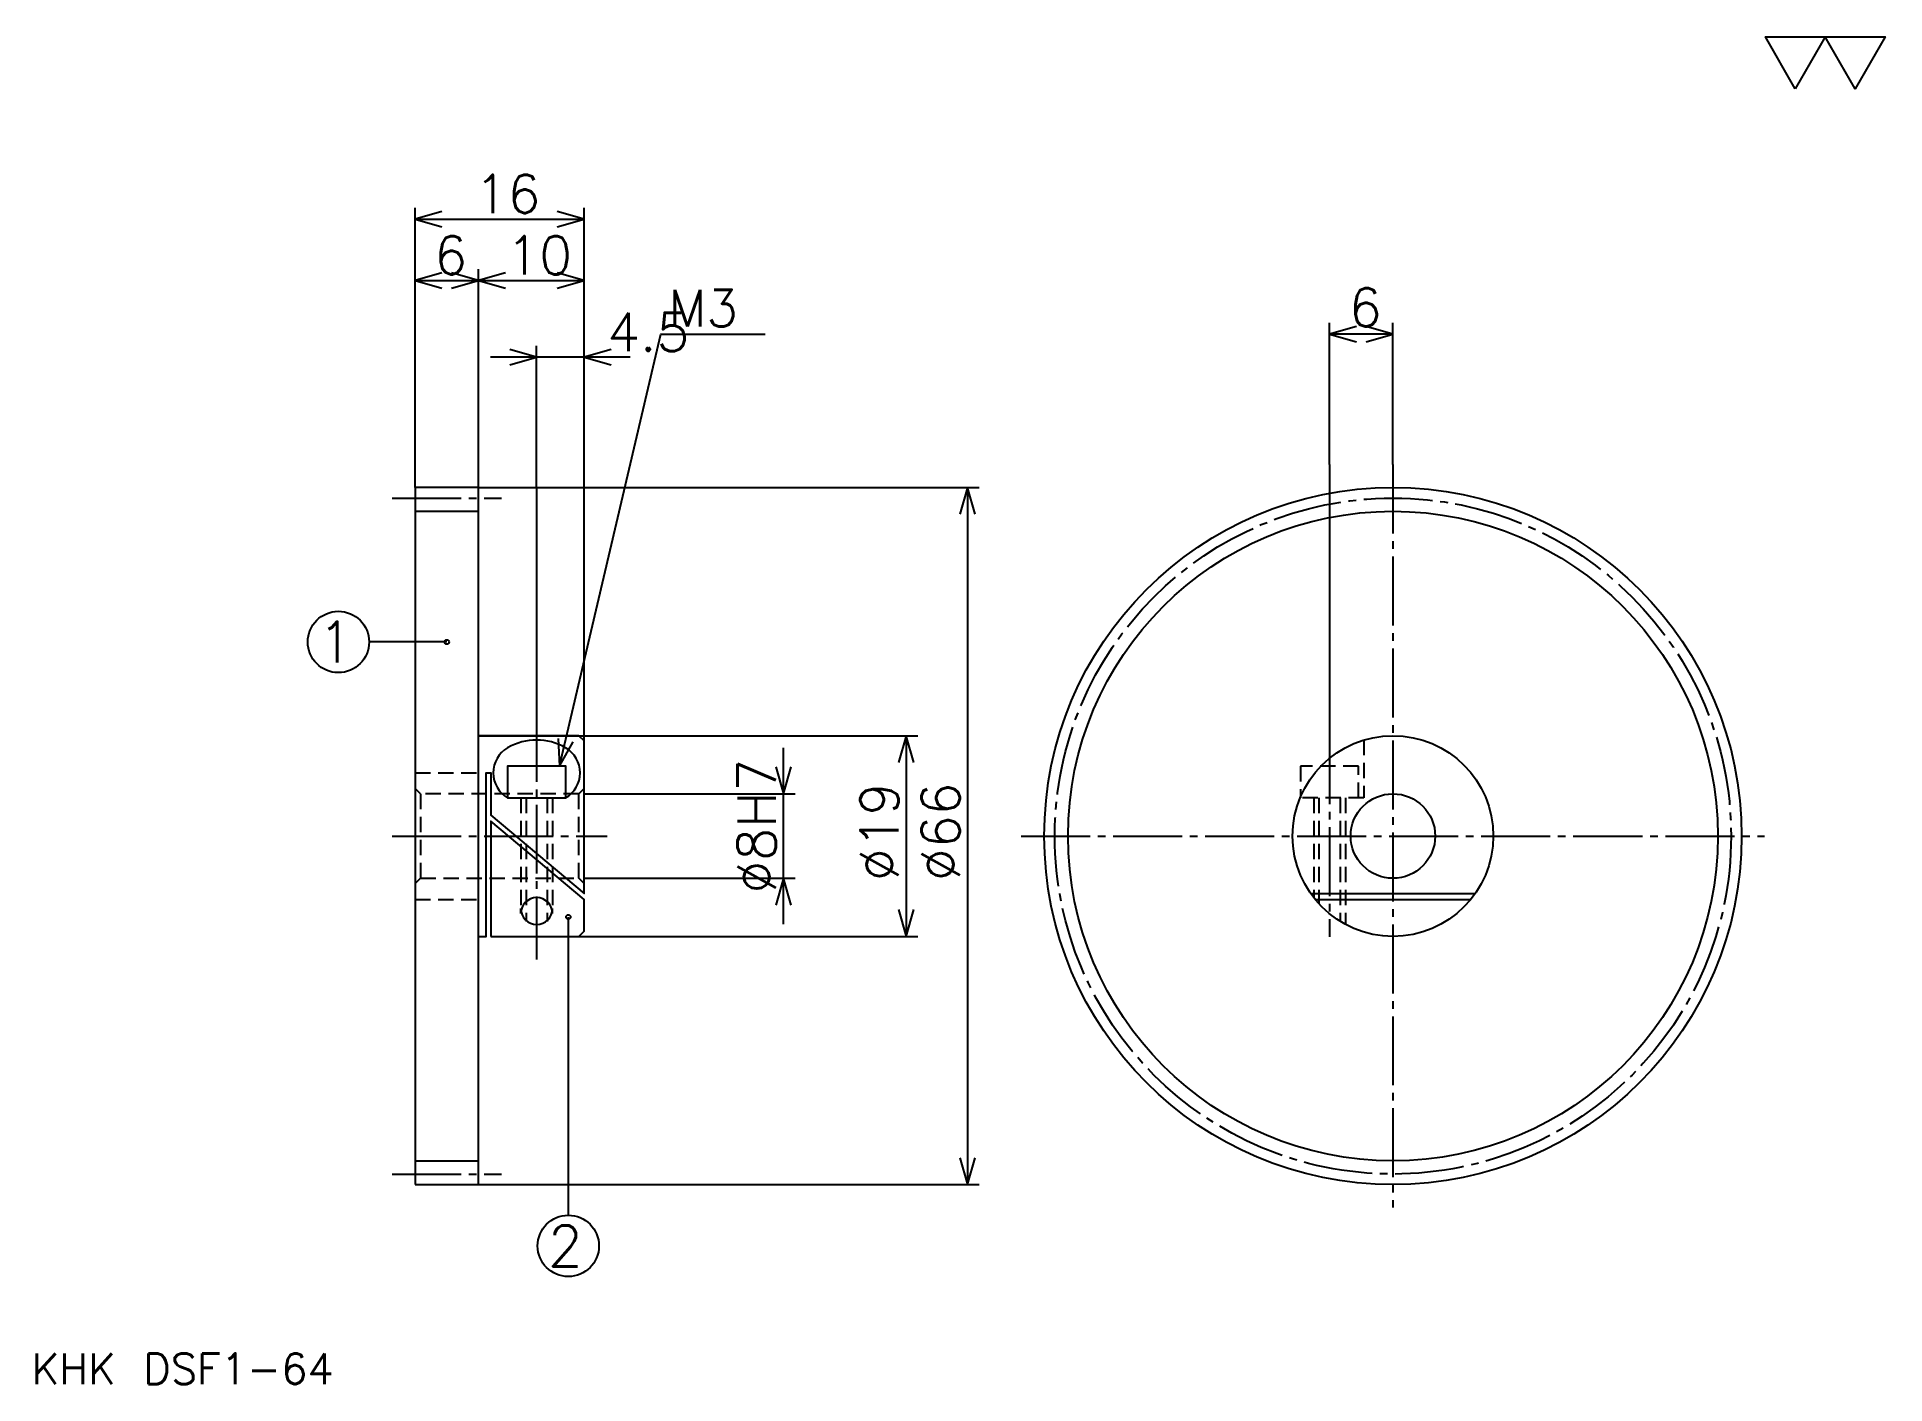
# Model space of a CAD drawing. Extents: x 8 to 183, y 8 to 136.
import ezdxf

# ---------------------------------------------------------------- set-up
doc = ezdxf.new("R2010")
doc.units = 0
doc.linetypes.add('DASHDOT', pattern=[8.707965, 6.530973, -0.725664, 0.725664, -0.725664])
doc.linetypes.add('HIDDEN', pattern=[2.176991, 1.451327, -0.725664])
doc.layers.get('0').update_dxf_attribs({"linetype": 'CONTINUOUS'})
doc.layers.add('DASHDOT', color=6, linetype='DASHDOT')
doc.layers.add('HIDDEN', color=2, linetype='HIDDEN')
doc.styles.add('KANJI', font='TXT', dxfattribs={"bigfont": 'BIGFONT'})

msp = doc.modelspace()

# ---------------------------------------------------------------- linework, layer by layer
at = {"color": 5}
for p, q in [((43.539822, 92.867256), (43.539822, 119.353989)), ((59.539822, 92.867256), (59.539822, 119.353989)), ((43.539822, 118.265488), (59.539822, 118.265488)), ((43.539822, 112.460175), (49.539822, 112.460175)), ((49.539822, 92.867256), (49.539822, 113.548676)), ((49.539822, 112.460175), (59.539822, 112.460175)), ((130.079651, 95.04425), (130.079651, 108.469025)), ((136.079651, 95.04425), (136.079651, 108.469025)), ((136.079651, 107.380531), (130.079651, 107.380531)), ((63.893806, 105.203537), (50.685841, 105.203537)), ((55.039822, 92.867256), (55.039822, 106.292038)), ((130.079651, 95.04425), (130.079651, 69.409706)), ((43.539822, 92.867256), (43.539822, 92.867256)), ((49.539822, 92.867256), (49.539822, 92.867256)), ((49.539822, 92.867256), (59.539822, 92.867256)), ((55.039822, 92.867256), (55.039822, 69.367256)), ((59.539822, 92.867256), (96.911499, 92.867256)), ((59.539822, 68.867256), (59.539822, 92.867256)), ((95.823006, 92.867256), (95.823006, 26.867256)), ((46.539822, 78.242256), (39.185841, 78.242256)), ((49.539822, 69.367256), (59.539822, 69.367256)), ((59.539822, 69.367256), (91.106194, 69.367256)), ((78.407074, 51.513275), (78.407074, 68.221237)), ((90.0177, 69.367256), (90.0177, 50.367256)), ((59.539822, 63.867256), (79.495575, 63.867256)), ((59.539822, 55.867256), (79.495575, 55.867256)), ((58.039822, 52.200588), (58.039822, 23.964603)), ((59.039822, 50.367256), (59.539822, 50.367256)), ((59.539822, 50.367256), (91.106194, 50.367256)), ((49.539822, 26.867256), (59.539822, 26.867256)), ((59.539822, 26.867256), (96.911499, 26.867256))]:
    msp.add_line(p, q, dxfattribs=at)
at = {"color": 4}
for p, q in [((43.539822, 90.617256), (49.539822, 90.617256)), ((52.298187, 63.477257), (57.781456, 63.477257)), ((128.285583, 54.435627), (143.873703, 54.435627)), ((53.539822, 52.536304), (53.539822, 53.000656)), ((56.539822, 52.536304), (56.539822, 53.000656)), ((128.714188, 53.867256), (143.445099, 53.867256)), ((43.539822, 29.117256), (49.539822, 29.117256))]:
    msp.add_line(p, q, dxfattribs=at)
at = {"color": 7}
msp.add_lwpolyline([(174.159286, 130.619476), (171.329193, 135.524963), (182.649551, 135.524963), (179.819458, 130.619476), (176.98938, 135.524963), (174.159286, 130.619476)], dxfattribs=at)
at = {"color": 5}
for points in [[(46.079643, 118.99115), (43.539822, 118.265488), (46.079643, 117.539825)], [(57, 117.539825), (59.539822, 118.265488), (57, 118.99115)], [(46.079643, 113.185837), (43.539822, 112.460175), (46.079643, 111.734512)], [(47, 111.734512), (49.539822, 112.460175), (47, 113.185837)], [(52.079643, 113.185837), (49.539822, 112.460175), (52.079643, 111.734512)], [(57, 111.734512), (59.539822, 112.460175), (57, 113.185837)], [(57.216812, 66.477257), (66.796463, 107.380531), (76.665482, 107.380531)], [(132.619476, 108.106194), (130.079651, 107.380531), (132.619476, 106.654869)], [(133.539825, 106.654869), (136.079651, 107.380531), (133.539825, 108.106194)], [(52.5, 104.477875), (55.039822, 105.203537), (52.5, 105.929199)], [(62.079643, 105.929199), (59.539822, 105.203537), (62.079643, 104.477875)], [(96.548668, 90.327431), (95.823006, 92.867256), (95.097343, 90.327431)], [(57.089428, 69.115639), (57.216812, 66.477257), (58.502518, 68.784691)], [(90.743362, 66.827431), (90.0177, 69.367256), (89.292038, 66.827431)], [(77.681412, 66.407082), (78.407074, 63.867256), (79.132736, 66.407082)], [(79.132736, 53.327435), (78.407074, 55.867256), (77.681412, 53.327435)], [(89.292038, 52.907078), (90.0177, 50.367256), (90.743362, 52.907078)], [(95.097343, 29.40708), (95.823006, 26.867256), (96.548668, 29.40708)]]:
    msp.add_lwpolyline(points, dxfattribs=at)
at = {"color": 4}
for points in [[(43.539822, 26.867256), (43.539822, 26.867256), (49.539822, 26.867256), (49.539822, 26.867256), (49.539822, 92.867256), (49.539822, 92.867256), (43.539822, 92.867256), (43.539822, 92.867256), (43.539822, 26.867256)], [(49.539822, 50.367256), (50.265484, 50.367256), (50.265484, 65.867256), (50.700882, 65.867256), (50.700882, 61.852379), (59.539822, 54.435627), (59.539822, 68.867256), (59.039822, 69.367256), (49.539822, 69.367256)], [(52.289822, 63.477257), (57.789822, 63.477257), (57.789822, 66.477257), (52.289822, 66.477257), (52.289822, 63.477257)], [(50.700882, 50.367256), (59.039822, 50.367256), (59.539822, 50.867256), (59.539822, 53.867256), (50.700882, 61.284004), (50.700882, 50.367256)]]:
    msp.add_lwpolyline(points, dxfattribs=at)
for radius in [33, 30.75, 9.5, 4]:
    msp.add_circle((136.079651, 59.867256), radius, dxfattribs=at)
at = {"color": 5}
for centre, radius in [((36.283184, 78.242256), 2.902655), ((46.539822, 78.242256), 0.217699), ((58.039822, 52.200588), 0.217699), ((58.039822, 21.061947), 2.902655)]:
    msp.add_circle(centre, radius, dxfattribs=at)
at = {"color": 4}
for centre, radius, start, end in [((53.669006, 65.851578), 2.741633, 120.00000728, 239.99999102), ((55.039822, 63.477257), 5.483267, 60.00000126, 119.99999874), ((56.410637, 65.851578), 2.741633, 300.00000898, 59.99999272), ((55.039822, 52.536304), 1.5, 0, 180), ((55.039822, 53.000656), 1.5, 180, 0)]:
    msp.add_arc(centre, radius, start, end, dxfattribs=at)
at = {"layer": 'DASHDOT', "color": 7}
for p, q in [((136.079651, 95.04425), (136.079651, 24.690266)), ((41.362831, 91.867256), (51.716812, 91.867256)), ((55.039822, 71.54425), (55.039822, 48.190266)), ((130.079651, 69.409706), (130.079651, 50.324806)), ((41.362831, 59.867256), (61.716812, 59.867256)), ((100.902649, 59.867256), (171.256638, 59.867256)), ((41.362831, 27.867256), (51.716812, 27.867256))]:
    msp.add_line(p, q, dxfattribs=at)
msp.add_circle((136.079651, 59.867256), 32, dxfattribs=at)
at = {"layer": 'HIDDEN', "color": 4}
for p, q in [((43.539822, 65.867256), (49.539822, 65.867256)), ((44.039822, 63.867256), (44.039822, 55.867256)), ((53.539822, 63.477257), (53.539822, 52.768478)), ((54.039822, 63.477257), (54.039822, 51.789509)), ((56.039822, 63.477257), (56.039822, 51.789509)), ((56.539822, 63.477257), (56.539822, 52.768478)), ((59.539822, 64.367256), (59.039822, 63.867256)), ((128.579651, 63.477257), (128.579651, 54.036304)), ((129.079651, 63.477257), (129.079651, 53.444641)), ((131.079651, 63.477257), (131.079651, 51.789509)), ((131.579651, 63.477257), (131.579651, 51.500656)), ((59.539822, 55.367256), (59.039822, 55.867256)), ((43.539822, 53.867256), (49.539822, 53.867256))]:
    msp.add_line(p, q, dxfattribs=at)
for points in [[(133.329651, 68.960526), (133.329651, 63.477257), (127.329651, 63.477257)], [(132.829651, 63.477257), (132.829651, 66.477257), (127.329651, 66.477257), (127.329651, 63.477257)], [(43.539822, 55.367256), (44.039822, 55.867256), (59.039822, 55.867256), (59.039822, 63.867256), (44.039822, 63.867256), (43.539822, 64.367256)]]:
    msp.add_lwpolyline(points, dxfattribs=at)

# ---------------------------------------------------------------- texts
at = {"color": 7, "style": 'KANJI'}
for s, height, p in [('16', 3.628319, (49.181416, 118.846024)), ('6', 3.628319, (45.360619, 113.04071)), ('10', 3.628319, (52.181416, 113.04071)), ('M3', 3.483186, (67.522125, 108.106194)), ('4.5', 3.628319, (61.716812, 105.784073)), ('1', 3.870206, (34.348083, 76.307152)), ('2', 3.870206, (56.104717, 19.126842)), ('KHK DSF1-64', 2.902655, (7.256637, 7.982301))]:
    msp.add_text(s, height=height, dxfattribs=at).set_placement(p)
for s, rotation, p in [('6', 360, (131.900436, 108.106194)), ('%%c8H7', 90, (77.681412, 54.424778)), ('%%c19', 90, (89.292038, 55.603981)), ('%%c66', 90, (95.097343, 55.603981))]:
    msp.add_text(s, height=3.628319, rotation=rotation, dxfattribs=at).set_placement(p)

doc.saveas('drawing.dxf')
